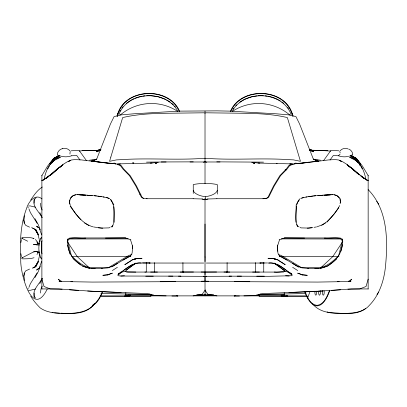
<?xml version="1.0" encoding="UTF-8"?>
<svg xmlns="http://www.w3.org/2000/svg" width="407" height="407" viewBox="0 0 407 407"><rect width="100%" height="100%" fill="white"/><g stroke="black" fill="none" stroke-linecap="round" stroke-linejoin="round"><path stroke-width="0.61" d="M132.509 248.779L132.509 245.686M205.016 224.043L205.016 272.079M205.016 276.282L205.021 272.919L205.413 272.064L182.931 272.024L182.931 262.576M205.062 276.317L205.021 281.273L199.506 281.552L92.399 282.071L61.452 281.558L59.402 280.886L61.269 281.201M295.874 222.247L296.169 204.858M205.016 294.922L205.24 289.87M69.511 204.029L69.709 199.827M34.203 203.195L34.417 199.486L36.182 197.609M113.757 222.975C113.874 215.186 115.751 205.906 110.343 199.425M118.34 273.906L118.289 274.46L118.422 273.402L117.867 275.29M39.85 254.416L37.922 262.083L35.333 266.804L38.116 261.67L34.905 266.946L32.728 268.076M40.486 293.025L40.949 289.051L42.165 286.187M296.494 205.881C296.087 212.551 294.8 219.765 297.486 226.094L299.013 226.862M23.682 276.149L24.171 273.239L25.733 270.858L29.563 269.073M24.669 215.735L23.957 219.928L24.679 223.107M20.905 242.526L21.429 239.555M340.074 203.729L340.425 201.928L339.998 199.633M117.104 116.371C122.66 87.927 168.925 85.526 179.67 111.482M117.114 116.285L117.755 113.248M24.679 273.112L23.957 276.292L24.669 280.484M117.73 115.461C123.967 88.161 168.34 86.152 179.1 111.121M340.751 251.506L342.435 244.729M368.152 279.151L366.041 286.492L359.702 288.939L347.893 289.209M44.165 179.146C46.006 169.907 50.32 159.732 60.424 157.29L56.232 159.458M279.492 239.891L277.416 246.393L277.925 253.144L279.604 256.212M39.652 267.007L41.656 261.36M307.606 298.138L309.966 291.6M34.31 198.82C31.843 206.186 38.863 211.36 41.86 217.175M329.584 290.252C327.253 296.245 324.272 304.35 317.012 305.382C310.165 304.477 307.112 297.008 304.843 291.351M102.386 291.351C100.387 297.766 96.027 302.95 91.132 307.397C83.659 312.82 74.4 313.344 65.507 313.588C56.848 313.283 47.634 313.141 40.247 307.941C36.625 304.37 33.293 300.498 30.678 296.123M296.784 204.706L297.863 201.862L299.328 199.913M92.348 161.523L96.718 159.035L110.501 123.865L114.057 116.667L119.78 115.013L133.394 113.833L166.102 111.874L180.433 111.116L216.9 110.862L229.599 111.116L276.643 113.833L290.252 115.013L295.975 116.667L299.537 123.865L313.319 159.035L317.689 161.523M40.283 266.356L38.177 271.8L34.931 277.564M113.553 223.494L112.551 226.094L111.025 226.862M28.902 287.408L30.377 283.679L37.149 272.883M70.111 152.152L69.928 154.085M230.367 111.482C241.102 85.556 287.271 87.917 292.923 116.285M52.223 162.424L53.205 160.099L58.806 156.527M312.612 303.871C319.454 312.474 331.476 313.431 341.631 313.588C351.048 313.166 362.688 313.263 369.358 305.336C379.151 295.284 383.77 281.369 385.358 267.674C388.013 241.219 388.08 209.87 368.111 189.581M47.263 289.031C32.072 319.846 20.248 272.782 20.757 260.287C19.831 242.837 20.289 224.771 26.643 208.272C28.317 202.076 35.231 193.05 41.992 198.911M119.002 114.235C128.012 90.99 165.247 89.55 177.518 110.623M230.932 111.121C241.697 86.152 286.07 88.161 292.302 115.461M51.999 162.831L53.205 160.099L59.865 156.008M39.825 283.643L42.252 278.5M41.153 237.932C38.075 244.083 38.075 252.137 41.153 258.287M35.775 267.043L38.634 261.192M53.571 161.203L54.106 160.114L52.106 162.586M52.966 161.594L54.085 159.361L52.635 161.945M340.11 154.085L338.517 155.789L333.308 155.474L330.016 160.058M117.302 116.204L117.465 115.888M130.428 256.212L132.112 253.144L132.616 246.393L130.545 239.891M119.867 111.299L120.411 110.338M296.474 204.314L299.557 198.87M339.718 205.53C336.518 211.467 332.143 216.753 327.228 221.352M42.165 278.317C39.179 284.564 31.812 289.886 34.285 297.67M41.885 175.575L47.563 166.112L53.556 158.399L59.015 155.357M378.678 292.043L376.989 294.495M111.9 227.137L112.876 225.575M48.194 167.862L47.563 168.864L48.214 167.837M48.825 166.865L49.517 165.781M53.755 159.101L50.493 164.24L53.755 159.101L54.96 157.824L59.274 155.438M30.678 200.102C33.893 195.263 37.317 190.105 42.338 187.017M233.033 109.173L233.618 108.272M232.519 110.623C244.785 89.55 282.026 90.99 291.036 114.235M342.836 241.432L332.778 256.603L320.009 268.518M49.598 164.031L53.485 158.898M40.725 238.583L41.616 237.25M51.552 162.846L54.96 157.824L59.28 155.632M39.586 267.531L38.899 268.539L36.508 270.08L38.833 268.249L37.266 269.709M129.609 296.026L129.609 295.09L128.246 295.09L124.323 296.026L129.609 296.026L130.311 295.009M208.664 281.222L205.016 281.176L205.016 290.237L202.045 294.47L193.137 295.879M323.585 160.612L330.957 150.341L338.802 150.814M338.756 207.728L334.005 214.224L327.101 222.059M121.932 107.997L122.995 106.654M291.773 274.832L291.61 273.402L291.773 274.832L291.692 273.906L291.743 274.46M36.956 254.446L38.512 252.61M52.971 161.554L54.141 160.17L53.617 160.811L55.184 159.997M352.416 155.164L352.762 154.767C352.793 152.427 351.175 150.259 349.155 149.186M352.06 154.808L351.699 155.22A18.539 17.918 90 0 1 351.16 155.459M53.566 159.381L54.96 157.824L59.458 155.56M120.472 272.415L119.042 273.916L120.94 271.947M39.637 243.137L38.975 243.803L39.51 243.528L37.286 243.89L39.052 243.941M121.49 272.176L125.147 271.418L127.009 269.597L132.596 265.44L136.325 263.115M67.379 239.601L68.228 238.782M365.745 308.414C355.632 316.275 340.776 312.881 328.881 312.561L327.121 311.854M51.898 174.028L56.624 169.516L62.978 164.728L59.681 167.455M51.928 174.023L57.178 169.088L61.543 165.741L56.624 169.516L57.178 169.088L49.822 175.707L52.991 172.975M70.182 198.234L73.097 195.492M118.534 274.689C125.203 269.5 132.367 261.94 141.57 263.039L138.548 263.014L134.483 263.624M93.122 305.382C85.211 314.596 71.835 313.69 60.78 313.187M235.775 105.622L236.645 104.823M71.418 155.627L71.011 155.993A18.539 17.918 -90 0 1 58.333 155.22M336.721 258.883L327.706 266.122L320.599 268.33M53.897 172.192L56.614 169.846L45.711 178.419M59.631 167.475L63.619 164.067L67.755 161.518L70.884 160.312L68.793 161.304M126.297 103.368L131.324 99.964M45.782 178.424L49.191 175.844L42.404 180.454L48.911 176.363L41.885 180.744M239.84 102.152L244.012 99.583M119.872 273.107L126.058 268.559L133.003 264.219M126.165 270.029L135.831 263.059M21.072 238.436L22.614 237.342C26.414 237.469 30.428 237.276 34.051 238.497L33.089 238.716M326.811 221.754L322.481 224.761L316.671 226.938M112.337 270.563L117.414 267.277M55.276 158.12L59.336 155.499M111.686 266.885L129.182 256.349L130.795 255.886M94.002 304.014L94.968 303.434M117.47 263.395L112.993 266.097L108.135 267.872L101.404 268.478M321.667 225.234L325.473 223.016M123.051 260.037L130.81 255.962M34.905 266.946L35.847 266.417L32.677 268.086M68.752 161.294L71.169 160.017L74.649 159.61L80.8 159.849L111.045 163.583L91.239 161.08L100.666 162.144M100.498 149.949L96.759 151.836L100.646 149.72L96.601 150.773L100.794 149.567M110.007 227.376L108.99 227.889L101.552 228.078L93.992 227.025M39.123 251.129L33.669 251.867L22.237 257.753L22.721 257.682M91.784 161.493L96.718 159.035M53.861 158.506L54.945 157.982M27.92 207.606L28.409 207.372M131.853 99.649L134.157 98.621M100.758 149.613L96.698 151.424L100.646 149.735M244.551 99.283L251.74 96.688M34.051 257.728C30.428 258.944 26.414 258.75 22.614 258.883L21.072 257.784M100.621 149.562L96.652 151.048L100.814 149.679M300.676 198.479L304.019 197.314M135.312 98.107L138.431 97.059M279.166 239.799L284.763 237.937L304.528 238.105M73.672 195.314L75.956 194.602L87.184 195.162M203.235 162.271L205.016 161.716L206.802 162.271M137.088 258.328L132.565 259.732L124.883 264.631L132.565 259.732L137.734 258.308L142.068 258.287L137.073 258.486L132.138 259.773L137.734 258.308M131.904 254.528L128.887 255.418L108.715 267.496L93.752 267.526C84.722 268.381 77.559 261.553 71.418 255.876L67.618 240.771L69.465 238.985L128.185 238.899M62.551 148.596C59.717 149.186 57.265 151.821 57.275 154.767L58.135 155.398M35.44 289.021L30.159 290.318L28.465 290.227M301.791 198.092L304.629 197.339M207.987 198.987L205.016 199.761L202.045 198.987M235.806 295.624L234.122 296.026L239.413 296.026M100.661 149.644L96.551 150.57L100.88 149.878M138.95 96.886L141.682 96.311M288.548 272.176C283.893 270.472 279.029 272.827 274.216 272.069M292.674 164.525L289.906 165.298L287.072 169.053L280.571 175.676L274.206 186.04L268.691 197.141L267.007 198.331L263.502 198.728L216.778 198.728M305.209 197.237L306.944 196.937M33.669 251.867L37.281 251.261M348.768 281.201L350.631 280.886L348.58 281.558L317.638 282.071L210.526 281.552L205.021 281.273L204.975 276.317M252.284 96.596L257.204 95.859M100.86 149.842C93.737 151.221 86.401 149.807 79.258 151.094M305.886 197.039L312.724 196.047M294.739 163.797L298.428 163.273L294.363 163.843L318.788 161.08M308.837 162.2L298.987 163.583L329.238 159.849L335.388 159.61L338.863 160.017L341.28 161.294M312.891 227.462L308.486 228.078L301.048 227.889L300.03 227.376M314.153 227.289L316.041 227.025M308.684 196.632L312.932 196.052M142.776 96.083L145.004 95.823M258.303 95.737L263.36 95.625M262.917 198.728L266.387 198.331L268.055 197.141L273.514 186.04L279.818 175.676L286.253 169.053L289.056 165.298L293.055 164.306L289.53 163.996M313.507 195.991L316.361 195.665L313.344 195.955M348.707 281.278L351.068 281.013L348.789 281.151M89.53 160.205L96.474 159.432M231.583 276.149L229.105 276.16L269.093 276.302L291.946 275.717M75.748 194.922C71.057 195.182 68.417 200.809 70.197 204.93M317.567 195.553L323.087 195.243M158.328 162.413L150.768 163.085L132.88 163.512M120.508 163.996L116.977 164.306L120.981 165.298L123.779 169.053L130.22 175.676L136.523 186.04L141.977 197.141L143.646 198.331M317.45 195.574L322.888 195.233M118.086 275.717L120.843 276.027L124.471 275.748M227.101 262.576L227.101 272.024L226.628 272.059L283.643 272.074M340.501 289.804L331.4 290.445M39.052 252.279L37.286 252.335L39.51 252.691L38.975 252.416L39.637 253.088M307.234 228.159L311.609 227.869M71.23 150.814L79.075 150.341L86.452 160.612M71.515 155.789L76.725 155.474L80.021 160.058M324.308 195.172L330.418 194.816M331.639 194.744L332.86 194.673M28.465 205.998L30.159 205.901L35.44 207.199M322.848 195.162L334.081 194.602L336.365 195.314M324.572 195.146L330.265 194.877M322.369 291.01L288.929 292.582M89.82 150.427L89.362 150.448L96.612 150.687L89.82 150.427L82.183 150.692M327.854 150.692L320.212 150.427L313.421 150.687L320.675 150.448L330.779 151.094M133.603 163.512L115.344 163.96M113.548 163.171L114.82 163.126M150.295 262.998L149.11 263.039L203.703 263.054M132.565 162.566L133.832 162.525M146.51 162.128L166.102 161.986M205.601 276.267L206.558 276.236M216.9 198.728L207.957 198.987L205.016 199.761L202.076 198.987L193.137 198.728M337.408 281.491L339.209 281.441M339 256.446L280.855 256.349L279.238 255.886M91.906 160.149L93.691 160.109M243.935 295.879L255.301 295.609L259.086 294.79L260.19 293.935L263.502 293.564L318.406 291.254L351.246 288.939L368.152 288.939M125.905 237.927L69.709 237.978M305.967 293.539L258.562 294.49M340.328 237.978L284.132 237.927M205.347 295.146L213.589 295.019M201.368 281.222L205.016 281.176M267.603 262.968L260.663 262.968L264.306 262.998M150.219 163.085L152.126 163.07M203.831 276.328L180.769 276.231M160.221 281.558L175.682 281.441M193.254 161.864L161.228 161.955M276.429 163.512L294.693 163.96M91.265 268.508L102.325 268.472M229.263 276.231L206.207 276.328M146.673 95.625L150.631 95.609L157.753 96.596M205.805 272.034L216.57 272.013M105.505 238.105L125.27 237.937L130.871 239.799M95.192 268.488C79.716 269.561 65.456 254.634 67.801 239.194C73.331 236.742 79.767 238.751 85.628 238.105M180.265 272.054L193.462 272.013M237.159 276.129L241.493 276.119M324.41 238.105C330.265 238.751 336.706 236.742 342.231 239.194C344.581 254.634 330.321 269.561 314.84 268.488M144.867 272.059L183.409 272.059L182.931 272.024M190.008 161.986L220.024 161.986M41.885 180.499L43.157 180.499M366.88 180.499L368.152 180.499M139.637 194.241L140.903 194.241M146.53 198.728L193.254 198.728M129.182 256.349L72.095 256.471M126.389 272.074L146.286 272.059L146.286 262.617M150.646 272.054L157.407 272.049M252.625 272.049L259.386 272.054M145.726 276.18L153.286 276.175M41.885 288.939L58.786 288.939L91.631 291.254L146.53 293.564L149.842 293.935L150.946 294.79L154.736 295.609L166.102 295.879M125.554 294.922L153.449 294.922M196.774 294.922L213.65 294.922M256.583 294.922L284.483 294.922M283.786 295.09L281.736 295.09L281.736 296.026L287.708 296.026L286.029 295.624M100.102 295.879L307.02 295.879M171.932 296.026L177.91 296.026L176.226 295.624M100.188 296.296L150.946 296.296M259.086 296.296L307.31 296.296M307.707 268.472L318.767 268.508M227.101 272.024L204.624 272.064L205.021 272.919L205.016 274.71M256.751 276.175L264.306 276.18M229.767 272.054L223.987 272.024M168.544 276.119L172.878 276.129M178.449 276.149L180.927 276.16L120.843 276.027M201.139 272.013L204.228 272.034M151.475 294.49L100.905 293.483M216.778 161.864L263.522 162.128M234.356 281.441L249.817 281.558M258.007 163.075L259.814 163.085M206.329 263.054L260.928 263.039L259.742 262.998M196.632 295.019L204.69 295.146M281.237 238.884L340.573 238.985L342.419 240.771L338.619 255.876C332.473 261.553 325.315 268.381 316.28 267.526L301.322 267.496L281.151 255.418L278.734 254.706M135.821 272.069L127.813 271.912L125.147 271.418M315.751 160.093L318.126 160.149M277.152 163.512L259.269 163.085L251.704 162.413M79.772 194.877L85.465 195.146M70.828 281.441L72.624 281.491M203.475 276.236L204.431 276.267M285.078 169.892L286.345 169.928M295.217 163.126L296.489 163.171M86.95 195.243L92.47 195.553M62.139 289.209L50.336 288.939L43.997 286.492L41.885 279.151M121.103 292.582L87.663 291.01M320.212 150.427L320.675 150.448L310.536 150.183L313.532 150.468L309.798 149.934M87.144 195.233L92.587 195.574M39.123 245.095L33.374 244.312L37.281 244.958M77.177 194.673L78.398 194.744M79.619 194.816L85.724 195.172M61.248 281.151L58.969 281.013L61.33 281.278M54.472 312.785L59.519 313.105M98.423 227.869L102.798 228.159M78.637 290.445L69.531 289.804M285.566 275.748L289.189 276.027M290.384 163.996L293.35 164.255M308.628 268.478L301.897 267.872L297.039 266.097L292.567 263.395M96.688 195.955L93.676 195.665L96.53 195.991M334.284 194.922L336.497 195.533M313.563 159.432L320.507 160.205M101.201 162.2L115.669 163.843L111.604 163.273L115.298 163.797M147.115 198.728L143.025 198.331L141.341 197.141L135.831 186.04L129.462 175.676L122.96 169.053L120.131 165.298L117.358 164.525M265.033 95.823L267.257 96.083M97.705 196.138L101.353 196.632M22.721 238.538L22.237 238.466L27.676 241.224M97.309 196.047L104.146 197.039M275.554 263.624L271.484 263.014L268.467 263.039C277.666 261.94 284.829 269.5 291.498 274.689M216.9 295.879L207.987 294.47L205.016 290.237M311.009 150.178L313.487 150.57L309.376 149.644M103.088 196.937L104.828 197.237M268.35 96.311L271.087 96.886M105.408 197.339L108.247 198.092L109.295 198.758M309.244 149.567L313.436 150.773L309.356 149.73L313.273 151.836L309.534 149.949M158.298 96.688L165.481 99.283M39.504 243.91L38.512 243.615L36.925 241.956L38.746 243.91L35.46 239.423M82.331 266.122L89.438 268.33M309.819 149.878L313.385 151.048L309.412 149.562M271.606 97.059L274.72 98.107M106.013 197.314L109.361 198.479M52.086 312.296L53.21 312.703M93.361 226.938C82.692 224.099 75.677 214.56 70.314 205.53M309.391 149.735L313.334 151.424L309.274 149.613M279.227 255.962L286.986 260.037M275.3 98.362L278.185 99.649M29.563 227.152L25.733 225.361L24.171 222.98L23.682 220.075M341.239 161.304L339.148 160.312L342.282 161.518L346.418 164.067L349.964 167.094M27.92 288.614L28.409 288.853M313.319 159.035L318.254 161.493M351.139 155.84L355.077 157.824L358.908 163.243M350.758 155.632L355.077 157.824L356.471 159.381L360.195 165.262L359.539 164.24M356.461 161.203L355.927 160.114L356.42 160.811L349.613 157.29C359.717 159.732 364.031 169.907 365.868 179.146M31.639 227.579L34.905 229.273L38.116 234.549L35.333 229.416L37.922 234.137L39.85 241.804M32.677 228.134L35.317 229.528M351.302 155.739L355.077 157.824L358.486 162.846M166.57 99.883L170.197 102.152M351.022 155.357L356.476 158.399L362.474 166.112L368.152 175.575M84.564 223.016L88.914 225.554M351.226 156.527L356.827 160.099L357.794 162.286M280.855 256.349L298.87 267.201M278.709 99.964L280.286 100.916M350.173 156.008L356.827 160.099L357.814 162.424M368.152 180.744L361.121 176.363L367.648 180.494L360.846 175.844L364.743 178.79M277.035 264.219L283.979 268.559L290.166 273.107M273.713 263.115L277.442 265.44L283.028 269.597L284.89 271.418M351.205 155.825L352.223 156.481M353.235 157.133L354.253 157.789M355.265 158.445L356.278 159.101M292.618 267.277L297.7 270.563M274.206 263.059L284.89 270.762L284.89 271.637M80.891 265.038L72.848 258.476M281.812 101.913L283.735 103.368M364.799 178.785L353.424 169.846L355.235 171.408M38.365 227.605L36.508 226.139L38.899 227.681L39.932 229.192M336.996 195.772L338.604 197.059L339.891 199.059M349.883 167.063L347.054 164.728L353.408 169.516L357.28 173.209M356.14 172.192L359.31 174.929M359.295 174.883L352.859 169.088L348.494 165.741L353.408 169.516L352.859 169.088L357.234 173.199M338.619 155.627L339.026 155.993A18.539 17.918 90 0 0 347.771 156.502M171.652 103.225L173.387 104.823M90.028 268.518L77.259 256.603L67.201 241.432M37.266 226.516L38.441 227.61M336.935 195.492L339.433 197.843M341.809 238.782L342.658 239.601M289.855 272.736L290.995 273.916L289.921 272.792M356.176 158.506L358.058 160.475L360.434 164.031M80.901 219.755L76.028 214.224L70.187 206.232M359.437 164.357L360.195 165.247L359.412 164.321M357.066 161.554L355.891 160.17L356.42 160.811M174.618 106.059L175.341 106.944M287.744 107.55L288.456 108.445M376.668 201.307L378.678 204.177M281.034 295.009L281.736 296.026M40.725 257.636L41.616 258.969M35.506 298.092L34.402 296.423L34.203 293.025M360.846 166.295L362.474 168.864L361.528 167.363M296.51 224.532L297.807 226.613M37.149 223.336L30.377 212.546L28.902 208.811M110.785 199.415L113.868 204.858M34.931 218.656L38.177 224.42L40.283 229.863M357.397 161.945L355.952 159.361L357.066 161.594M35.775 229.177L38.634 235.032M39.825 212.581L42.206 217.694M42.165 210.032L40.949 207.168L40.486 203.195M291.911 274.659L292.165 275.29M339.921 152.152L340.181 152.798M39.652 229.212L41.656 234.859M67.75 245.345L69.892 253.968M292.277 113.248L292.933 116.371M20.905 253.693L21.429 256.664M340.267 198.626L340.466 202.828M113.909 206.72L114.158 222.247M205.042 257.01L205.016 261.518M204.996 257.01L205.016 198.357M277.528 245.065L277.528 251.256M368.152 175.234L368.152 289.072M284.239 292.77L284.239 295.879M263.746 262.617L263.746 272.059M259.086 294.637L259.086 295.879M255.52 262.601L255.52 272.044M217.297 194.093L217.297 184.564A25.219 10.577 0 0 0 205.276 183.481A25.219 10.577 0 0 0 193.254 184.564L193.254 193.462M217.297 190.298A17.822 7.474 0 0 1 205.276 196.734L205.276 198.631M205.016 111.126L205.016 161.716M205.016 161.849L205.016 183.633M205.016 294.612L205.016 295.879M154.512 262.601L154.512 272.044M150.946 294.637L150.946 295.879M125.799 292.77L125.799 295.879M93.122 304.4L93.122 305.876M41.885 175.234L41.885 289.072M205.276 196.734A17.822 7.474 0 0 1 193.254 190.298M42.196 240.913A13.1 4.309 -90 0 0 41.366 241.85L41.366 248.947A9.254 3.042 -90 0 0 42.002 253.861M102.386 292.15A57.763 18.997 -90 0 1 92.852 305.265M329.645 290.898A57.763 18.808 90 0 1 304.838 292.15M316.534 291.117A2.691 0.875 -90 0 1 315.776 295.156A2.691 0.875 -90 0 1 315.018 291.117M320.111 290.557A2.691 0.875 -90 0 1 320.161 294.195A2.691 0.875 -90 0 1 318.986 294.668A2.691 0.875 -90 0 1 318.732 291.117M323.947 290.557A2.691 0.875 -90 0 1 323.947 294.368A2.691 0.875 -90 0 1 322.705 294.368A2.691 0.875 -90 0 1 322.705 290.557M119.821 115.379A48.413 48.021 -69.5 0 1 177.63 111.355M62.444 148.764A7.128 6.894 90 0 1 63.309 148.519A7.153 6.914 90 0 1 66.845 148.738A7.128 6.894 90 0 1 68.452 149.537A7.072 6.838 -90 0 1 69.165 150.091A7.021 6.787 -90 0 1 70.35 151.46M232.402 111.355A48.413 48.021 69.5 0 1 290.211 115.379M348.412 149.12A7.092 6.858 90 0 0 347.588 148.764A7.128 6.894 -90 0 0 346.728 148.519A7.153 6.914 -90 0 0 343.193 148.738A7.128 6.894 -90 0 0 341.585 149.537A7.072 6.838 -90 0 0 340.873 150.091A7.021 6.787 -90 0 0 339.687 151.46M350.61 155.683A18.539 17.918 90 0 1 350.056 155.886M349.491 156.069A18.539 17.918 90 0 1 348.351 156.38M110.821 157.097L109.58 161.325L116.555 159.875L120.564 159.692C148.708 157.743 176.877 160.429 205.016 158.247C233.16 160.429 261.325 157.743 289.474 159.692L293.483 159.875L300.458 161.325L287.367 117.567C273.214 114.24 258.587 113.502 244.093 113.268L205.917 112.805L205.016 113.1L203.938 112.805L165.939 113.268C151.45 113.502 136.823 114.24 122.665 117.567L110.821 157.097M351.49 279.227L350.305 280.616L351.49 279.227M155.515 163.716L156.924 162.795L155.515 163.716M112.296 273.178L107.433 274.883L102.839 275.3L108.399 274.75L107.433 274.883L112.296 273.178M99.527 150.198L96.5 150.468L99.501 150.183M149.369 262.968L142.435 262.968L149.369 262.968M272.298 258.308L267.964 258.287L272.965 258.486L277.895 259.773L272.298 258.308L277.472 259.732L285.154 264.631L277.472 259.732L272.298 258.308M307.199 275.3L301.638 274.75L307.199 275.3M302.604 274.883L297.741 273.178L302.604 274.883M254.517 163.716L253.108 162.795L254.517 163.716M59.732 280.616L58.547 279.227L59.732 280.616"/></g></svg>
